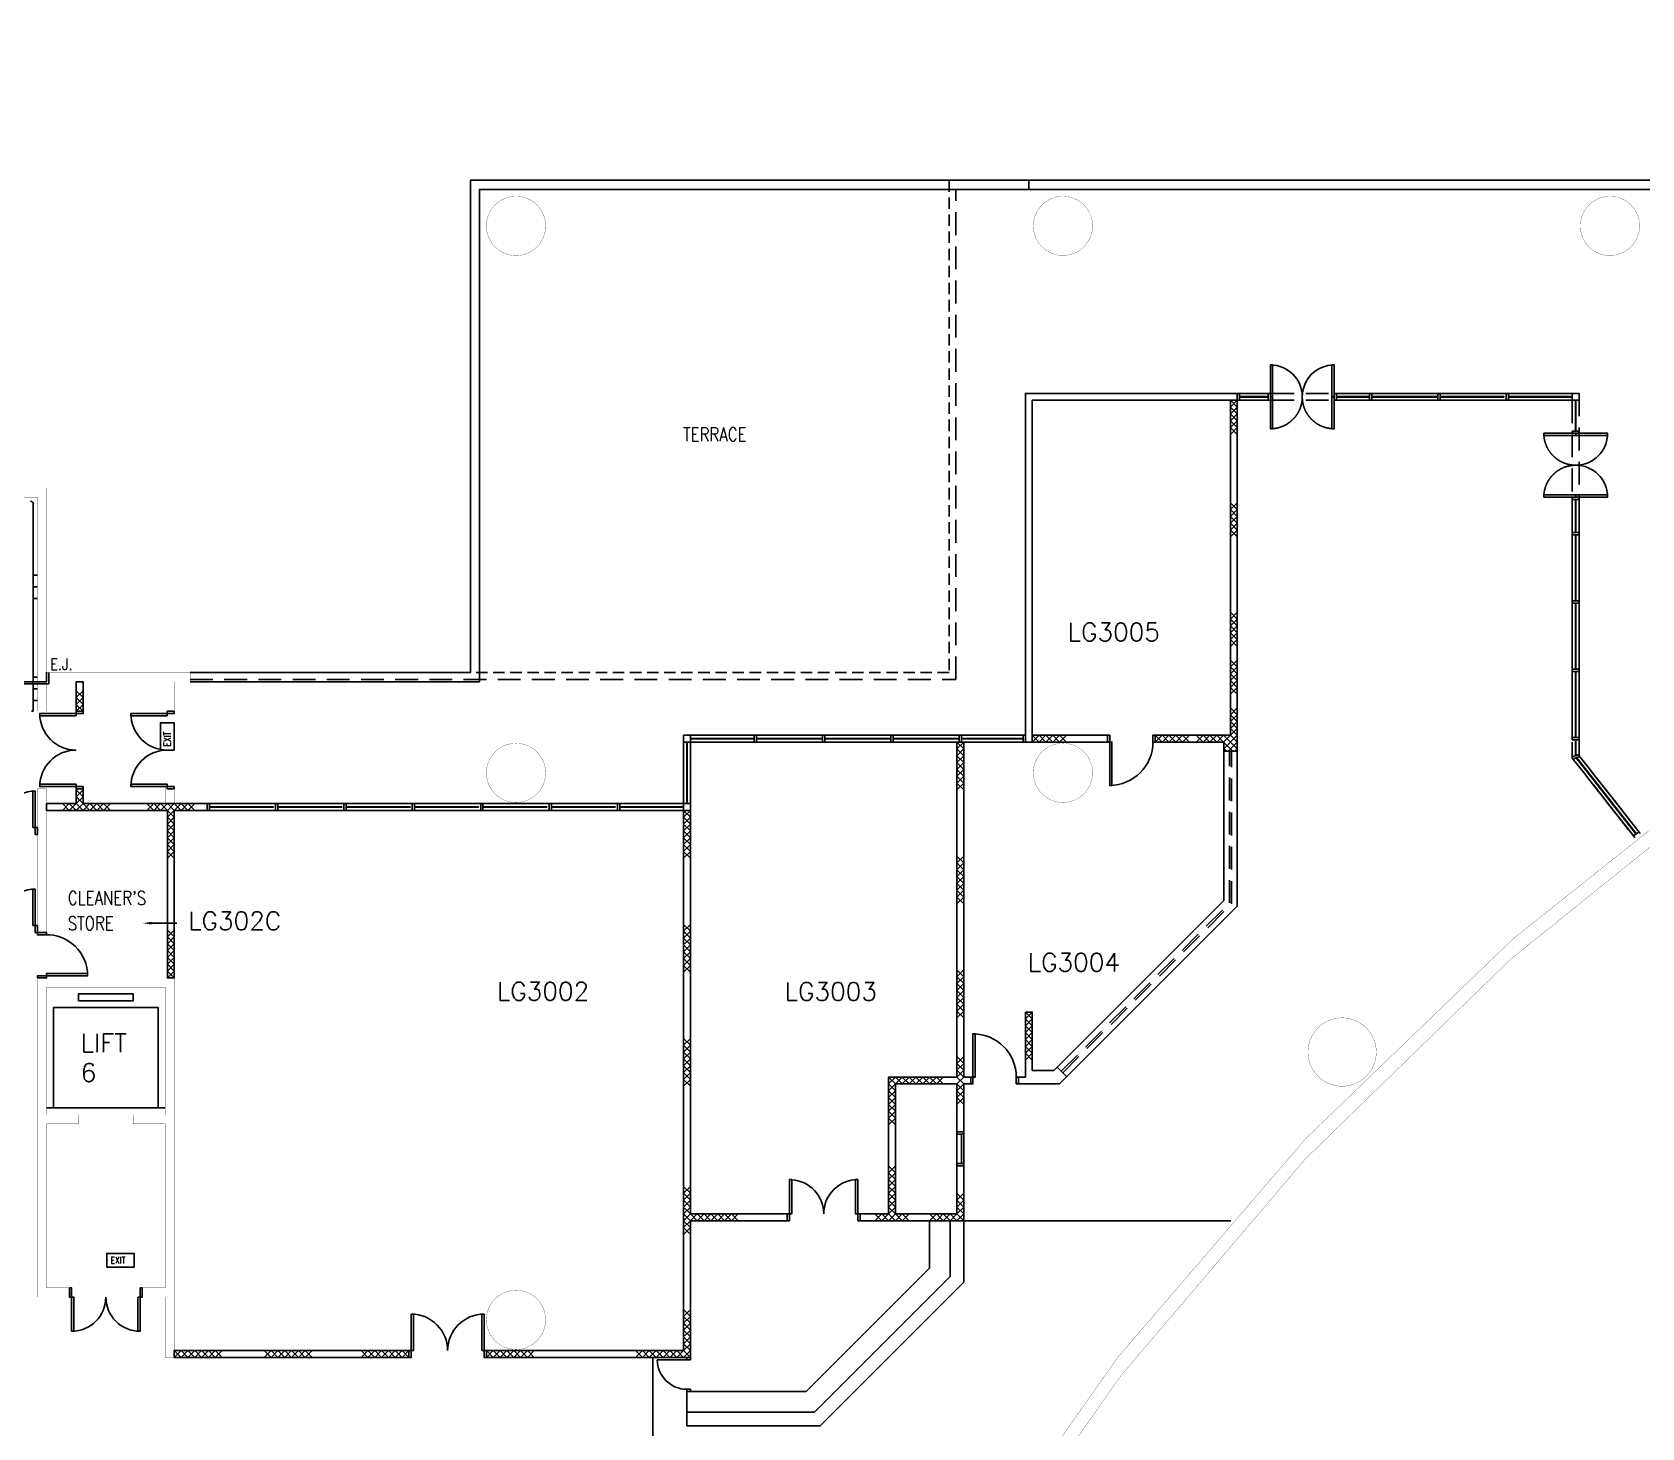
# Model space of a CAD drawing. Extents: x -163002 to 22103, y -103500 to 51643.
# Drawn here: x -76615 to -41300, y -48869 to -18250 of the extents above; entities that cross this region are included whole.
import ezdxf

# ---------------------------------------------------------------- set-up
doc = ezdxf.new("R2010")
doc.units = 0
doc.header["$LTSCALE"] = 1000
doc.header["$MEASUREMENT"] = 0
for name, pattern in [('s1113a$0$CENTER', [2, 1.25, -0.25, 0.25, -0.25]), ('s1113a$0$DASHED', [0.75, 0.5, -0.25]), ('s1113a$0$HIDDEN', [0.375, 0.25, -0.125]), ('s4113a$0$DASHED', [0.75, 0.5, -0.25])]:
    doc.linetypes.add(name, pattern=pattern)
doc.layers.get('0').update_dxf_attribs({"linetype": 'CONTINUOUS'})
for name, color, linetype in [('s1113a$0$19', 7, 'CONTINUOUS'), ('s1113a$0$20', 1, 'CONTINUOUS'), ('s1113a$0$22', 14, 'CONTINUOUS'), ('s1113a$0$23', 14, 'CONTINUOUS'), ('s1113a$0$25', 7, 'CONTINUOUS'), ('s1113a$0$30', 7, 'CONTINUOUS'), ('s1113a$0$31', 7, 'CONTINUOUS'), ('s1113a$0$42', 7, 'CONTINUOUS'), ('s1113a$0$48', 2, 'CONTINUOUS'), ('s1113a$0$56', 7, 'CONTINUOUS'), ('s1113a$0$6', 7, 'CONTINUOUS'), ('s1113a$0$7', 7, 'CONTINUOUS'), ('s1113a$0$ROOM-NO', 4, 'CONTINUOUS'), ('s4113a$0$19', 7, 'CONTINUOUS'), ('s4113a$0$20', 7, 'CONTINUOUS'), ('s4113a$0$6', 7, 'CONTINUOUS'), ('s4113a$0$9', 7, 'CONTINUOUS')]:
    doc.layers.add(name, color=color, linetype=linetype)
doc.styles.add('s1113a$0$STANDARD', font='SIMPLEX')

# ---------------------------------------------------------------- blocks, each defined once
blk = doc.blocks.new('s1113a$0$D1500D')
at = {"layer": 's1113a$0$30', "color": 3, "linetype": 'Continuous'}
for points in [[(0.05, 0.075), (0.1, 0.075), (0.1, 0.775), (0.05, 0.775)], [(1.4, 0.075), (1.45, 0.075), (1.45, 0.775), (1.4, 0.775)], [(0, 0), (0.05, 0), (0.05, 0.15), (0, 0.15)], [(1.45, 0), (1.5, 0), (1.5, 0.15), (1.45, 0.15)]]:
    blk.add_lwpolyline(points, close=True, dxfattribs=at)
at = {"layer": 's1113a$0$30', "color": 3, "linetype": 's1113a$0$HIDDEN'}
for points in [[(0.05, -0.625), (0.1, -0.625), (0.1, 0.075), (0.05, 0.075)], [(1.4, -0.625), (1.45, -0.625), (1.45, 0.075), (1.4, 0.075)]]:
    blk.add_lwpolyline(points, close=True, dxfattribs=at)
at = {"layer": 's1113a$0$30', "color": 3, "linetype": 'Continuous'}
for centre, start, end in [((0.05, 0.075), 0.008189, 90), ((1.449809, 0.075), 90, 179.991811)]:
    blk.add_arc(centre, 0.700004, start, end, dxfattribs=at)
at = {"layer": 's1113a$0$30', "color": 3, "linetype": 's1113a$0$HIDDEN'}
for centre, start, end in [((0.05, 0.075), 270, 359.991811), ((1.449809, 0.075), 180.008189, 270)]:
    blk.add_arc(centre, 0.700004, start, end, dxfattribs=at)
blk = doc.blocks.new('s1113a$0$D1050B')
at = {"layer": 's1113a$0$30', "color": 2, "linetype": 'Continuous'}
for points in [[(0.05, 0.15), (0.1, 0.15), (0.1, 1.1), (0.05, 1.1)], [(0, 0), (0.05, 0), (0.05, 0.15), (0, 0.15)], [(1, 0), (1.05, 0), (1.05, 0.15), (1, 0.15)]]:
    blk.add_lwpolyline(points, close=True, dxfattribs=at)
blk.add_arc((0.05, 0.150001), 0.950006, 0, 90, dxfattribs=at)
blk = doc.blocks.new('s1113a$0$D1700B')
at = {"layer": 's1113a$0$30', "color": 11, "linetype": 'Continuous'}
for points in [[(0.05, 0.15), (0.05, 0.95), (0.1, 0.95), (0.1, 0.15)], [(1.6, 0.15), (1.6, 0.95), (1.65, 0.95), (1.65, 0.15)], [(0, 0.15), (0, 0), (0.05, 0), (0.05, 0.15)], [(1.65, 0.15), (1.65, 0), (1.7, 0), (1.7, 0.15)]]:
    blk.add_lwpolyline(points, close=True, dxfattribs=at)
for centre, start, end in [((0.05, 0.150001), 0, 90), ((1.65001, 0.150001), 90, 180)]:
    blk.add_arc(centre, 0.800005, start, end, dxfattribs=at)
blk = doc.blocks.new('s1113a$0$D1600A')
at = {"layer": 's1113a$0$30', "color": 11, "linetype": 'Continuous'}
blk.add_line((0.8001, 0.2001), (0.8001, 0.277), dxfattribs=at)
for points in [[(0.05, 0.2), (0.1, 0.2), (0.1, 0.95), (0.05, 0.95)], [(1.5, 0.2), (1.55, 0.2), (1.55, 0.95), (1.5, 0.95)], [(0, 0), (0.05, 0), (0.05, 0.2), (0, 0.2)], [(1.55, 0), (1.6, 0), (1.6, 0.2), (1.55, 0.2)]]:
    blk.add_lwpolyline(points, close=True, dxfattribs=at)
for centre, radius, start, end in [((0.05, 0.200001), 0.750105, 0.007633, 89.999994), ((1.55001, 0.200001), 0.750005, 90, 179.992358)]:
    blk.add_arc(centre, radius, start, end, dxfattribs=at)
blk = doc.blocks.new('s1113a$0$EXIT')
at = {"layer": 's1113a$0$56', "color": 1, "linetype": 'Continuous'}
blk.add_lwpolyline([(0, 0), (0.6, 0), (0.6, 0.3), (0, 0.3)], close=True, dxfattribs=at)
at = {"layer": 's1113a$0$56', "color": 1, "linetype": 'Continuous', "style": 's1113a$0$STANDARD', "width": 0.8}
blk.add_text('EXIT', height=0.15, dxfattribs=at).set_placement((0.0816, 0.0747))
blk = doc.blocks.new('s1113a')
at = {"layer": 's1113a$0$19', "color": 2, "linetype": 's1113a$0$DASHED'}
for p, q in [((-42824.9, -34174.8), (-41453.8, -35921)), ((-42674.9, -34123.1), (-41336, -35828.3))]:
    blk.add_line(p, q, dxfattribs=at)
for points in [[(-73149.9, -32449.9), (-56349.9, -32449.9), (-56349.9, -21699.9), (-54749.9, -21699.9), (-54749.9, -21499.9), (-56499.9, -21499.9)], [(-50174.9, -26174.9), (-42674.9, -26174.9), (-42674.9, -34123.4)], [(-50174.9, -26324.9), (-42824.9, -26324.9), (-42824.9, -34174.8)], [(-72774.9, -35174.9), (-62324.9, -35174.9), (-62324.9, -33674.9), (-54824.9, -33674.9)], [(-72774.9, -35324.9), (-62174.9, -35324.9), (-62174.9, -33824.9), (-54824.9, -33824.9)]]:
    blk.add_lwpolyline(points, dxfattribs=at)
at = {"layer": 's1113a$0$20', "color": 14, "linetype": 'Continuous'}
for p, q in [((-50324.9, -33674.9), (-50324.9, -26324.9)), ((-50324.9, -26324.9), (-50174.9, -26324.9)), ((-50174.9, -26324.9), (-50174.9, -33824.9)), ((-53024.9, -33824.9), (-53024.9, -33674.9)), ((-51974.9, -33674.9), (-50324.9, -33674.9)), ((-51974.9, -33824.9), (-51974.9, -33674.9)), ((-50469.9, -33824.9), (-51974.9, -33824.9)), ((-50174.9, -34024.9), (-50469.9, -34024.9)), ((-62324.9, -35324.9), (-62174.9, -35324.9)), ((-62324.9, -47174.9), (-62324.9, -35324.9)), ((-62174.9, -35324.9), (-62174.9, -44174.9)), ((-76299.1, -41849.9), (-73699.1, -41849.9)), ((-62174.9, -44174.9), (-60049.9, -44174.9)), ((-60049.9, -44324.9), (-62174.9, -44324.9)), ((-62174.9, -44324.9), (-62174.9, -47324.9)), ((-60049.9, -44174.9), (-60049.9, -44324.9)), ((-66649.9, -47324.9), (-66649.9, -47174.9)), ((-66649.9, -47174.9), (-62324.9, -47174.9)), ((-62174.9, -47324.9), (-66649.9, -47324.9))]:
    blk.add_line(p, q, dxfattribs=at)
at = {"layer": 's1113a$0$20', "color": 2, "linetype": 'Continuous'}
for p, q in [((-42754.9, -33774.9), (-42754.9, -34124.3)), ((-42744.9, -33774.9), (-42744.9, -34120.9)), ((-41429.7, -35838.3), (-42738.4, -34171.5)), ((-41421.8, -35832.2), (-42728.3, -34168.1))]:
    blk.add_line(p, q, dxfattribs=at)
at = {"layer": 's1113a$0$20', "color": 14, "linetype": 'Continuous'}
for points in [[(-54824.9, -33824.9), (-54824.9, -26174.9), (-50174.9, -26174.9), (-50174.9, -26324.9), (-54674.9, -26324.9), (-54674.9, -33824.9)], [(-50174.9, -26324.9), (-50124.9, -26324.9), (-50124.9, -26174.9), (-50174.9, -26174.9)], [(-50124.9, -26324.9), (-49499.9, -26324.9), (-49499.9, -26174.9), (-50124.9, -26174.9)], [(-50124.9, -26254.9), (-49499.9, -26254.9), (-49499.9, -26244.9), (-50124.9, -26244.9)], [(-47999.9, -26324.9), (-42824.9, -26324.9), (-42824.9, -26174.9), (-47999.9, -26174.9)], [(-47999.9, -26254.9), (-47274.9, -26254.9), (-47274.9, -26244.9), (-47999.9, -26244.9)], [(-47274.9, -26324.9), (-47224.9, -26324.9), (-47224.9, -26174.9), (-47274.9, -26174.9)], [(-47224.9, -26244.9), (-45774.9, -26244.9), (-45774.9, -26254.9), (-47224.9, -26254.9)], [(-45774.9, -26324.9), (-45724.9, -26324.9), (-45724.9, -26174.9), (-45774.9, -26174.9)], [(-45724.9, -26254.9), (-44324.9, -26254.9), (-44324.9, -26244.9), (-45724.9, -26244.9)], [(-44274.9, -26324.9), (-44224.9, -26324.9), (-44224.9, -26174.9), (-44274.9, -26174.9)], [(-44224.9, -26254.9), (-42824.9, -26254.9), (-42824.9, -26244.9), (-44224.9, -26244.9)], [(-42824.9, -26324.9), (-42674.9, -26324.9), (-42674.9, -26174.9), (-42824.9, -26174.9)], [(-42754.9, -26999.9), (-42744.9, -26999.9), (-42744.9, -26324.9), (-42754.9, -26324.9)], [(-42674.9, -26999.9), (-42824.9, -26999.9), (-42824.9, -27049.9), (-42674.9, -27049.9)], [(-75499.7, -33150), (-75649.7, -33150), (-75649.7, -32500), (-75499.7, -32500)], [(-62324.9, -33824.9), (-62174.9, -33824.9), (-62174.9, -33674.9), (-62324.9, -33674.9)], [(-62324.9, -33824.9), (-62174.9, -33824.9), (-62174.9, -35174.9), (-62324.9, -35174.9)], [(-62254.9, -33824.9), (-62244.9, -33824.9), (-62244.9, -35174.9), (-62254.9, -35174.9)], [(-62174.9, -33824.9), (-54874.9, -33824.9), (-54874.9, -33674.9), (-62174.9, -33674.9)], [(-60774.9, -33754.9), (-62174.9, -33754.9), (-62174.9, -33744.9), (-60774.9, -33744.9)], [(-60774.9, -33824.9), (-60724.9, -33824.9), (-60724.9, -33674.9), (-60774.9, -33674.9)], [(-59274.9, -33744.9), (-60724.9, -33744.9), (-60724.9, -33754.9), (-59274.9, -33754.9)], [(-59274.9, -33824.9), (-59224.9, -33824.9), (-59224.9, -33674.9), (-59274.9, -33674.9)], [(-57774.9, -33744.9), (-59224.9, -33744.9), (-59224.9, -33754.9), (-57774.9, -33754.9)], [(-56324.9, -33824.9), (-56174.9, -33824.9), (-56174.9, -41174.9), (-56024.9, -41174.9), (-56024.9, -41324.9), (-56174.9, -41324.9), (-56174.9, -42376.9), (-56324.9, -42376.9), (-56324.9, -41324.9), (-57674.9, -41324.9), (-57674.9, -44174.9), (-56324.9, -44174.9), (-56324.9, -43122.9), (-56174.9, -43122.9), (-56174.9, -44324.9), (-58449.9, -44324.9), (-58449.9, -44174.9), (-57824.9, -44174.9), (-57824.9, -41174.9), (-56324.9, -41174.9)], [(-57774.9, -33824.9), (-57724.9, -33824.9), (-57724.9, -33674.9), (-57774.9, -33674.9)], [(-56274.9, -33744.9), (-57724.9, -33744.9), (-57724.9, -33754.9), (-56274.9, -33754.9)], [(-56274.9, -33824.9), (-56224.9, -33824.9), (-56224.9, -33674.9), (-56274.9, -33674.9)], [(-56224.9, -33754.9), (-54874.9, -33754.9), (-54874.9, -33744.9), (-56224.9, -33744.9)], [(-54824.9, -33674.9), (-54874.9, -33674.9), (-54874.9, -33824.9), (-54824.9, -33824.9)], [(-54674.9, -33674.9), (-53024.9, -33674.9), (-53024.9, -33824.9), (-54674.9, -33824.9)], [(-76299.5, -35324.9), (-76299.5, -35174.9), (-75649.9, -35175), (-75649.9, -34850), (-75499.9, -34850), (-75499.9, -35175), (-72774.9, -35174.9), (-72774.9, -35324.9), (-73499.3, -35324.9), (-73499.3, -38999.9), (-73649.3, -38999.9), (-73649.3, -35324.9)], [(-72774.9, -35324.9), (-72724.9, -35324.9), (-72724.9, -35174.9), (-72774.9, -35174.9)], [(-72724.9, -35324.9), (-62324.9, -35324.9), (-62324.9, -35174.9), (-72724.9, -35174.9)], [(-72724.9, -35254.9), (-71324.9, -35254.9), (-71324.9, -35244.9), (-72724.9, -35244.9)], [(-71274.9, -35324.9), (-71224.9, -35324.9), (-71224.9, -35174.9), (-71274.9, -35174.9)], [(-71224.9, -35254.9), (-69824.9, -35254.9), (-69824.9, -35244.9), (-71224.9, -35244.9)], [(-69774.9, -35324.9), (-69724.9, -35324.9), (-69724.9, -35174.9), (-69774.9, -35174.9)], [(-69724.9, -35254.9), (-68324.9, -35254.9), (-68324.9, -35244.9), (-69724.9, -35244.9)], [(-68274.9, -35324.9), (-68224.9, -35324.9), (-68224.9, -35174.9), (-68274.9, -35174.9)], [(-68224.9, -35254.9), (-66824.9, -35254.9), (-66824.9, -35244.9), (-68224.9, -35244.9)], [(-66774.9, -35324.9), (-66724.9, -35324.9), (-66724.9, -35174.9), (-66774.9, -35174.9)], [(-66724.9, -35254.9), (-65324.9, -35254.9), (-65324.9, -35244.9), (-66724.9, -35244.9)], [(-65274.9, -35324.9), (-65224.9, -35324.9), (-65224.9, -35174.9), (-65274.9, -35174.9)], [(-65224.9, -35254.9), (-63824.9, -35254.9), (-63824.9, -35244.9), (-65224.9, -35244.9)], [(-63774.9, -35324.9), (-63724.9, -35324.9), (-63724.9, -35174.9), (-63774.9, -35174.9)], [(-63724.9, -35254.9), (-62324.9, -35254.9), (-62324.9, -35244.9), (-63724.9, -35244.9)], [(-62324.9, -35324.9), (-62174.9, -35324.9), (-62174.9, -35174.9), (-62324.9, -35174.9)], [(-73498.8, -47324.9), (-68349.9, -47324.9), (-68349.9, -47174.9), (-73498.8, -47174.9)]]:
    blk.add_lwpolyline(points, close=True, dxfattribs=at)
at = {"layer": 's1113a$0$20', "color": 14, "linetype": 'Continuous', "const_width": 5}
for points in [[(-76299.6, -32299.9), (-76299.9, -32299.9), (-76299.9, -28249.9), (-79399.8, -28249.9)], [(-76299.6, -32499.9), (-76299.7, -32499.9), (-76299.7, -33149.9), (-76499.7, -33149.9), (-76499.7, -28449.9), (-79399.8, -28449.9)], [(-76299.7, -32299.9), (-73149.9, -32299.9), (-73149.9, -32499.9), (-73499.9, -32499.9), (-73499.9, -33149.9), (-73699.9, -33149.9), (-73699.9, -32499.9), (-76299.7, -32499.9)]]:
    blk.add_lwpolyline(points, dxfattribs=at)
at = {"layer": 's1113a$0$20', "color": 2, "linetype": 'Continuous'}
for points in [[(-42824.9, -29224.9), (-42674.9, -29224.9), (-42674.9, -28499.9), (-42824.9, -28499.9)], [(-42754.9, -28499.9), (-42744.9, -28499.9), (-42744.9, -29224.9), (-42754.9, -29224.9)], [(-42674.9, -29224.9), (-42824.9, -29224.9), (-42824.9, -29274.9), (-42674.9, -29274.9)], [(-42824.9, -29274.9), (-42674.9, -29274.9), (-42674.9, -30724.9), (-42824.9, -30724.9)], [(-42754.9, -29274.9), (-42744.9, -29274.9), (-42744.9, -30724.9), (-42754.9, -30724.9)], [(-42674.9, -30724.9), (-42824.9, -30724.9), (-42824.9, -30774.9), (-42674.9, -30774.9)], [(-42824.9, -30774.9), (-42824.9, -32224.9), (-42754.9, -32224.9), (-42754.9, -30774.9)], [(-42674.9, -30774.9), (-42674.9, -32224.9), (-42744.9, -32224.9), (-42744.9, -30774.9)], [(-42674.9, -32224.9), (-42824.9, -32224.9), (-42824.9, -32274.9), (-42674.9, -32274.9)], [(-42824.9, -32274.9), (-42824.9, -33724.9), (-42754.9, -33724.9), (-42754.9, -32274.9)], [(-42674.9, -32274.9), (-42674.9, -33724.9), (-42744.9, -33724.9), (-42744.9, -32274.9)], [(-42674.9, -33724.9), (-42824.9, -33724.9), (-42824.9, -33774.9), (-42674.9, -33774.9)]]:
    blk.add_lwpolyline(points, close=True, dxfattribs=at)
blk.add_lwpolyline([(-42824.9, -34148.3), (-42824.9, -34174.8), (-42808.6, -34195.6), (-42658.4, -34144.1), (-42674.9, -34123.4), (-42674.9, -34096.9), (-42824.9, -34148.3)], dxfattribs=at)
at = {"layer": 's1113a$0$20', "color": 14, "linetype": 'Continuous', "const_width": 5}
for points in [[(-76499.9, -34849.9), (-76299.3, -34849.9), (-76299.3, -37999.9), (-76499.9, -37999.9)], [(-73699.3, -35174.8), (-73499.9, -35174.8), (-73499.9, -34849.9), (-73699.3, -34849.9)], [(-76499.2, -38999.9), (-73499.3, -38999.9), (-73499.3, -47324.9), (-73698.9, -47324.9), (-73698.9, -45999.9), (-74198.9, -45999.9), (-74198.9, -45799.9), (-73698.9, -45799.9), (-73698.9, -42199.9), (-74399.1, -42199.9), (-74399.1, -41999.9), (-73699.1, -41999.9), (-73699.1, -39199.9), (-76299.3, -39199.9), (-76299.3, -41999.9), (-75599.1, -41999.9), (-75599.1, -42199.9), (-76299.1, -42199.9), (-76299.1, -45799.9), (-75798.9, -45799.9), (-75798.9, -45999.9), (-76499.2, -45999.9)]]:
    blk.add_lwpolyline(points, close=True, dxfattribs=at)
at = {"layer": 's1113a$0$20', "color": 14, "linetype": 'Continuous'}
for points in [[(-54674.9, -41324.9), (-54974.9, -41324.9), (-54974.9, -41174.9), (-54824.9, -41174.9), (-54824.9, -39749.9)], [(-54824.9, -39749.9), (-54674.9, -39749.9), (-54674.9, -41029.9)]]:
    blk.add_lwpolyline(points, dxfattribs=at)
at = {"layer": 's1113a$0$20', "color": 2, "linetype": 'Continuous'}
blk.add_arc((0.1, -88499.9), 67005, 128.124419, 128.252617, dxfattribs=at)
at = {"layer": 's1113a$0$22'}
for p, q in [((-50474.9, -33824.9), (-50275.28613, -34024.9)), ((-50174.9, -33824.9), (-50374.9, -34024.9)), ((-50469.9, -33969.9), (-50414.9, -34024.9)), ((-50174.9, -33974.9), (-50224.9, -34024.9)), ((-54126.38232, -40959.18932), (-53917.78582, -41167.78582))]:
    blk.add_line(p, q, dxfattribs=at)
at = {"layer": 's1113a$0$22', "color": 14, "linetype": 'Continuous'}
for points in [[(-50324.9, -26324.9), (-50174.9, -26474.9), (-50324.9, -26624.9), (-50174.9, -26774.9), (-50324.9, -26924.9), (-50174.9, -27074.9)], [(-50174.9, -26324.9), (-50324.9, -26474.9), (-50174.9, -26624.9), (-50324.9, -26774.9), (-50174.9, -26924.9), (-50324.9, -27074.9)], [(-50324.9, -28574.9), (-50174.9, -28724.9), (-50324.9, -28874.9), (-50174.9, -29024.9), (-50324.9, -29174.9), (-50174.9, -29324.9)], [(-50174.9, -28574.9), (-50324.9, -28724.9), (-50174.9, -28874.9), (-50324.9, -29024.9), (-50174.9, -29174.9), (-50324.9, -29324.9)], [(-50174.9, -31724.9), (-50324.9, -31574.9), (-50174.9, -31424.9), (-50324.9, -31274.9), (-50174.9, -31124.9), (-50324.9, -30974.9)], [(-50324.9, -31724.9), (-50174.9, -31574.9), (-50324.9, -31424.9), (-50174.9, -31274.9), (-50324.9, -31124.9), (-50174.9, -30974.9)], [(-50174.9, -32774.9), (-50324.9, -32624.9), (-50174.9, -32474.9), (-50324.9, -32324.9), (-50174.9, -32174.9), (-50324.9, -32024.9)], [(-50324.9, -32774.9), (-50174.9, -32624.9), (-50324.9, -32474.9), (-50174.9, -32324.9), (-50324.9, -32174.9), (-50174.9, -32024.9)], [(-75499.7, -33150), (-75649.7, -33000), (-75499.7, -32850), (-75649.7, -32700)], [(-75649.7, -33150), (-75499.7, -33000), (-75649.7, -32850), (-75499.7, -32700)], [(-50469.9, -33969.9), (-50174.9, -33674.9), (-50324.9, -33524.9), (-50174.9, -33374.9), (-50324.9, -33224.9), (-50174.9, -33074.9)], [(-50174.9, -33824.9), (-50324.9, -33674.9), (-50174.9, -33524.9), (-50324.9, -33374.9), (-50174.9, -33224.9), (-50324.9, -33074.9)], [(-56324.9, -33824.9), (-56174.9, -33974.9), (-56324.9, -34124.9), (-56174.9, -34274.9), (-56324.9, -34424.9), (-56174.9, -34574.9), (-56324.9, -34724.9), (-56174.9, -34874.9)], [(-56174.9, -33824.9), (-56324.9, -33974.9), (-56174.9, -34124.9), (-56324.9, -34274.9), (-56174.9, -34424.9), (-56324.9, -34574.9), (-56174.9, -34724.9), (-56324.9, -34874.9)], [(-54674.9, -33824.9), (-54524.9, -33674.9), (-54374.9, -33824.9), (-54224.9, -33674.9), (-54074.9, -33824.9), (-53924.9, -33674.9)], [(-54674.9, -33674.9), (-54524.9, -33824.9), (-54374.9, -33674.9), (-54224.9, -33824.9), (-54074.9, -33674.9), (-53924.9, -33824.9)], [(-51974.9, -33824.9), (-51824.9, -33674.9), (-51674.9, -33824.9), (-51524.9, -33674.9), (-51374.9, -33824.9), (-51224.9, -33674.9)], [(-51974.9, -33674.9), (-51824.9, -33824.9), (-51674.9, -33674.9), (-51524.9, -33824.9), (-51374.9, -33674.9), (-51224.9, -33824.9)], [(-50324.9, -33674.9), (-50474.9, -33824.9), (-50624.9, -33674.9), (-50774.9, -33824.9), (-50924.9, -33674.9), (-51074.9, -33824.9)], [(-50174.9, -33974.9), (-50474.9, -33674.9), (-50624.9, -33824.9), (-50774.9, -33674.9), (-50924.9, -33824.9), (-51074.9, -33674.9)], [(-75499.9, -35175), (-75649.9, -35025), (-75499.9, -34875)], [(-75649.9, -35175), (-75499.9, -35025), (-75649.9, -34875)], [(-74899.9, -35175), (-75049.9, -35325), (-75199.9, -35175), (-75349.9, -35325), (-75499.9, -35175), (-75649.9, -35325), (-75799.9, -35175), (-75949.9, -35325)], [(-74899.9, -35325), (-75049.9, -35175), (-75199.9, -35325), (-75349.9, -35175), (-75499.9, -35325), (-75649.9, -35175), (-75799.9, -35325), (-75949.9, -35175)], [(-74099.3, -35324.9), (-73949.3, -35174.9), (-73799.3, -35324.9), (-73649.3, -35174.9), (-73499.3, -35324.9), (-73349.3, -35174.9), (-73199.3, -35324.9), (-73049.3, -35174.9)], [(-74099.3, -35174.9), (-73949.3, -35324.9), (-73799.3, -35174.9), (-73649.3, -35324.9), (-73499.3, -35174.9), (-73349.3, -35324.9), (-73199.3, -35174.9), (-73049.3, -35324.9)], [(-73649.3, -35324.9), (-73499.3, -35474.9), (-73649.3, -35624.9), (-73499.3, -35774.9), (-73649.3, -35924.9), (-73499.3, -36074.9), (-73649.3, -36224.9), (-73499.3, -36374.9)], [(-73499.3, -35324.9), (-73649.3, -35474.9), (-73499.3, -35624.9), (-73649.3, -35774.9), (-73499.3, -35924.9), (-73649.3, -36074.9), (-73499.3, -36224.9), (-73649.3, -36374.9)], [(-62324.9, -35324.9), (-62174.9, -35474.9), (-62324.9, -35624.9), (-62174.9, -35774.9), (-62324.9, -35924.9), (-62174.9, -36074.9), (-62324.9, -36224.9), (-62174.9, -36374.9)], [(-62174.9, -35324.9), (-62324.9, -35474.9), (-62174.9, -35624.9), (-62324.9, -35774.9), (-62174.9, -35924.9), (-62324.9, -36074.9), (-62174.9, -36224.9), (-62324.9, -36374.9)], [(-56324.9, -36324.9), (-56174.9, -36474.9), (-56324.9, -36624.9), (-56174.9, -36774.9), (-56324.9, -36924.9), (-56174.9, -37074.9), (-56324.9, -37224.9), (-56174.9, -37374.9)], [(-56174.9, -36324.9), (-56324.9, -36474.9), (-56174.9, -36624.9), (-56324.9, -36774.9), (-56174.9, -36924.9), (-56324.9, -37074.9), (-56174.9, -37224.9), (-56324.9, -37374.9)], [(-73499.3, -38999.9), (-73649.3, -38849.9), (-73499.3, -38699.9), (-73649.3, -38549.9), (-73499.3, -38399.9), (-73649.3, -38249.9), (-73499.3, -38099.9), (-73649.3, -37949.9)], [(-73649.3, -38999.9), (-73499.3, -38849.9), (-73649.3, -38699.9), (-73499.3, -38549.9), (-73649.3, -38399.9), (-73499.3, -38249.9), (-73649.3, -38099.9), (-73499.3, -37949.9)], [(-62324.9, -37824.9), (-62174.9, -37974.9), (-62324.9, -38124.9), (-62174.9, -38274.9), (-62324.9, -38424.9), (-62174.9, -38574.9), (-62324.9, -38724.9), (-62174.9, -38874.9)], [(-62174.9, -37824.9), (-62324.9, -37974.9), (-62174.9, -38124.9), (-62324.9, -38274.9), (-62174.9, -38424.9), (-62324.9, -38574.9), (-62174.9, -38724.9), (-62324.9, -38874.9)], [(-56324.9, -38824.9), (-56174.9, -38974.9), (-56324.9, -39124.9), (-56174.9, -39274.9), (-56324.9, -39424.9), (-56174.9, -39574.9), (-56324.9, -39724.9), (-56174.9, -39874.9)], [(-56174.9, -38824.9), (-56324.9, -38974.9), (-56174.9, -39124.9), (-56324.9, -39274.9), (-56174.9, -39424.9), (-56324.9, -39574.9), (-56174.9, -39724.9), (-56324.9, -39874.9)], [(-54824.9, -39749.9), (-54674.9, -39899.9), (-54824.9, -40049.9), (-54674.9, -40199.9), (-54824.9, -40349.9), (-54674.9, -40499.9), (-54824.9, -40649.9), (-54674.9, -40799.9)], [(-54674.9, -39749.9), (-54824.9, -39899.9), (-54674.9, -40049.9), (-54824.9, -40199.9), (-54674.9, -40349.9), (-54824.9, -40499.9), (-54674.9, -40649.9), (-54824.9, -40799.9)], [(-62324.9, -40324.9), (-62174.9, -40474.9), (-62324.9, -40624.9), (-62174.9, -40774.9), (-62324.9, -40924.9), (-62174.9, -41074.9), (-62324.9, -41224.9), (-62174.9, -41374.9)], [(-62174.9, -40324.9), (-62324.9, -40474.9), (-62174.9, -40624.9), (-62324.9, -40774.9), (-62174.9, -40924.9), (-62324.9, -41074.9), (-62174.9, -41224.9), (-62324.9, -41374.9)], [(-56324.9, -40724.9), (-56174.9, -40874.9), (-56324.9, -41024.9), (-56174.9, -41174.9), (-56324.9, -41324.9), (-56174.9, -41474.9), (-56324.9, -41624.9), (-56174.9, -41774.9)], [(-56174.9, -40724.9), (-56324.9, -40874.9), (-56174.9, -41024.9), (-56324.9, -41174.9), (-56174.9, -41324.9), (-56324.9, -41474.9), (-56174.9, -41624.9), (-56324.9, -41774.9)], [(-57824.9, -41174.9), (-57674.9, -41324.9), (-57824.9, -41474.9), (-57674.9, -41624.9), (-57824.9, -41774.9), (-57674.9, -41924.9), (-57824.9, -42074.9), (-57674.9, -42224.9)], [(-57674.9, -41174.9), (-57824.9, -41324.9), (-57674.9, -41474.9), (-57824.9, -41624.9), (-57674.9, -41774.9), (-57824.9, -41924.9), (-57674.9, -42074.9), (-57824.9, -42224.9)], [(-57674.9, -41324.9), (-57524.9, -41174.9), (-57374.9, -41324.9), (-57224.9, -41174.9), (-57074.9, -41324.9), (-56924.9, -41174.9), (-56774.9, -41324.9), (-56624.9, -41174.9)], [(-57674.9, -41174.9), (-57524.9, -41324.9), (-57374.9, -41174.9), (-57224.9, -41324.9), (-57074.9, -41174.9), (-56924.9, -41324.9), (-56774.9, -41174.9), (-56624.9, -41324.9)], [(-57674.9, -44174.9), (-57824.9, -44024.9), (-57674.9, -43874.9), (-57824.9, -43724.9), (-57674.9, -43574.9), (-57824.9, -43424.9), (-57674.9, -43274.9), (-57824.9, -43124.9)], [(-57824.9, -44174.9), (-57674.9, -44024.9), (-57824.9, -43874.9), (-57674.9, -43724.9), (-57824.9, -43574.9), (-57674.9, -43424.9), (-57824.9, -43274.9), (-57674.9, -43124.9)], [(-62324.9, -43574.9), (-62174.9, -43724.9), (-62324.9, -43874.9), (-62174.9, -44024.9), (-62324.9, -44174.9), (-62174.9, -44324.9), (-62324.9, -44474.9), (-62174.9, -44624.9)], [(-62174.9, -43574.9), (-62324.9, -43724.9), (-62174.9, -43874.9), (-62324.9, -44024.9), (-62174.9, -44174.9), (-62324.9, -44324.9), (-62174.9, -44474.9), (-62324.9, -44624.9)], [(-56174.9, -44174.9), (-56324.9, -44024.9), (-56174.9, -43874.9), (-56324.9, -43724.9)], [(-56324.9, -44174.9), (-56174.9, -44024.9), (-56324.9, -43874.9), (-56174.9, -43724.9)], [(-62174.9, -44324.9), (-62024.9, -44174.9), (-61874.9, -44324.9), (-61724.9, -44174.9), (-61574.9, -44324.9), (-61424.9, -44174.9), (-61274.9, -44324.9), (-61124.9, -44174.9)], [(-62174.9, -44174.9), (-62024.9, -44324.9), (-61874.9, -44174.9), (-61724.9, -44324.9), (-61574.9, -44174.9), (-61424.9, -44324.9), (-61274.9, -44174.9), (-61124.9, -44324.9)], [(-57374.9, -44324.9), (-57524.9, -44174.9), (-57674.9, -44324.9), (-57824.9, -44174.9), (-57974.9, -44324.9), (-58124.9, -44174.9)], [(-57374.9, -44174.9), (-57524.9, -44324.9), (-57674.9, -44174.9), (-57824.9, -44324.9), (-57974.9, -44174.9), (-58124.9, -44324.9)], [(-56174.9, -44324.9), (-56324.9, -44174.9), (-56474.9, -44324.9), (-56624.9, -44174.9), (-56774.9, -44324.9), (-56924.9, -44174.9)], [(-56174.9, -44174.9), (-56324.9, -44324.9), (-56474.9, -44174.9), (-56624.9, -44324.9), (-56774.9, -44174.9), (-56924.9, -44324.9)], [(-62174.9, -47324.9), (-62324.9, -47174.9), (-62174.9, -47024.9), (-62324.9, -46874.9), (-62174.9, -46724.9), (-62324.9, -46574.9), (-62174.9, -46424.9), (-62324.9, -46274.9)], [(-62324.9, -47324.9), (-62174.9, -47174.9), (-62324.9, -47024.9), (-62174.9, -46874.9), (-62324.9, -46724.9), (-62174.9, -46574.9), (-62324.9, -46424.9), (-62174.9, -46274.9)], [(-73498.8, -47324.9), (-73348.8, -47174.9), (-73198.8, -47324.9), (-73048.8, -47174.9), (-72898.8, -47324.9), (-72748.8, -47174.9), (-72598.8, -47324.9), (-72448.8, -47174.9)], [(-73498.8, -47174.9), (-73348.8, -47324.9), (-73198.8, -47174.9), (-73048.8, -47324.9), (-72898.8, -47174.9), (-72748.8, -47324.9), (-72598.8, -47174.9), (-72448.8, -47324.9)], [(-70474.3, -47174.9), (-70624.3, -47324.9), (-70774.3, -47174.9), (-70924.3, -47324.9), (-71074.3, -47174.9), (-71224.3, -47324.9), (-71374.3, -47174.9), (-71524.3, -47324.9)], [(-70474.3, -47324.9), (-70624.3, -47174.9), (-70774.3, -47324.9), (-70924.3, -47174.9), (-71074.3, -47324.9), (-71224.3, -47174.9), (-71374.3, -47324.9), (-71524.3, -47174.9)], [(-68349.9, -47174.9), (-68499.9, -47324.9), (-68649.9, -47174.9), (-68799.9, -47324.9), (-68949.9, -47174.9), (-69099.9, -47324.9), (-69249.9, -47174.9), (-69399.9, -47324.9)], [(-68349.9, -47324.9), (-68499.9, -47174.9), (-68649.9, -47324.9), (-68799.9, -47174.9), (-68949.9, -47324.9), (-69099.9, -47174.9), (-69249.9, -47324.9), (-69399.9, -47174.9)], [(-66649.9, -47324.9), (-66499.9, -47174.9), (-66349.9, -47324.9), (-66199.9, -47174.9), (-66049.9, -47324.9), (-65899.9, -47174.9), (-65749.9, -47324.9), (-65599.9, -47174.9)], [(-66649.9, -47174.9), (-66499.9, -47324.9), (-66349.9, -47174.9), (-66199.9, -47324.9), (-66049.9, -47174.9), (-65899.9, -47324.9), (-65749.9, -47174.9), (-65599.9, -47324.9)], [(-62324.9, -47174.9), (-62474.9, -47324.9), (-62624.9, -47174.9), (-62774.9, -47324.9), (-62924.9, -47174.9), (-63074.9, -47324.9), (-63224.9, -47174.9), (-63374.9, -47324.9)], [(-62324.9, -47324.9), (-62474.9, -47174.9), (-62624.9, -47324.9), (-62774.9, -47174.9), (-62924.9, -47324.9), (-63074.9, -47174.9), (-63224.9, -47324.9), (-63374.9, -47174.9)]]:
    blk.add_lwpolyline(points, dxfattribs=at)
at = {"layer": 's1113a$0$23', "color": 14, "linetype": 'Continuous'}
for points in [[(-30999.9, -18249.9), (-30999.9, -21499.9), (-66999.9, -21499.9), (-66999.9, -32299.9), (-73149.9, -32299.9)], [(-30799.9, -18249.9), (-30799.9, -21699.9), (-66799.9, -21699.9), (-66799.9, -32499.9), (-73149.9, -32499.9)]]:
    blk.add_lwpolyline(points, dxfattribs=at)
at = {"layer": 's1113a$0$23', "color": 14, "linetype": 's1113a$0$HIDDEN'}
blk.add_lwpolyline([(-56499.9, -21499.9), (-56499.9, -32299.9), (-66999.9, -32299.9)], dxfattribs=at)
at = {"layer": 's1113a$0$25', "color": 10, "linetype": 'Continuous'}
for p, q in [((-76589.7, -33149.9), (-76589.7, -28605.1)), ((-76589.5, -30164.8), (-76499.5, -30164.8)), ((-76589.5, -30419.8), (-76499.5, -30419.8)), ((-76589.5, -30674.8), (-76499.5, -30674.8)), ((-76499.9, -32399.9), (-76589.9, -32399.9)), ((-76499.9, -32654.9), (-76589.9, -32654.9)), ((-76589.7, -33149.9), (-76629.7, -33149.9)), ((-76499.9, -32909.9), (-76589.9, -32909.9))]:
    blk.add_line(p, q, dxfattribs=at)
blk.add_arc((-76654.5, -28605.1), 65, 0, 89.994261, dxfattribs=at)
at = {"layer": 's1113a$0$30', "color": 2, "linetype": 'Continuous'}
blk.add_line((-56324.9, -42426.9), (-56324.9, -43072.9), dxfattribs=at)
at = {"layer": 's1113a$0$30', "linetype": 'Continuous'}
for points in [[(-53024.9, -33824.9), (-52974.9, -33824.9), (-52974.9, -33674.9), (-53024.9, -33674.9)], [(-52974.9, -33824.9), (-52924.9, -33824.9), (-52924.9, -34774.9), (-52974.9, -34774.9)], [(-51974.9, -33824.9), (-52024.9, -33824.9), (-52024.9, -33674.9), (-51974.9, -33674.9)]]:
    blk.add_lwpolyline(points, close=True, dxfattribs=at)
at = {"layer": 's1113a$0$30', "color": 2, "linetype": 'Continuous'}
for points in [[(-76299.3, -37999.9), (-76499.3, -37999.9), (-76499.3, -38049.9), (-76299.3, -38049.9)], [(-76499.2, -38999.9), (-76299.2, -38999.9), (-76299.2, -38949.9), (-76499.2, -38949.9)], [(-76299.2, -38949.9), (-75399.2, -38949.9), (-75399.2, -38899.9), (-76299.2, -38899.9)], [(-56174.9, -42376.9), (-56324.9, -42376.9), (-56324.9, -42426.9), (-56174.9, -42426.9)], [(-56174.9, -42426.9), (-56224.9, -42426.9), (-56224.9, -43072.9), (-56174.9, -43072.9)], [(-56174.9, -43072.9), (-56324.9, -43072.9), (-56324.9, -43122.9), (-56174.9, -43122.9)]]:
    blk.add_lwpolyline(points, close=True, dxfattribs=at)
at = {"layer": 's1113a$0$30', "color": 3, "linetype": 'Continuous'}
for points in [[(-59999.9, -44174.9), (-59949.9, -44174.9), (-59949.9, -43424.9), (-59999.9, -43424.9)], [(-58499.9, -44174.9), (-58549.9, -44174.9), (-58549.9, -43424.9), (-58499.9, -43424.9)], [(-60049.9, -44324.9), (-59999.9, -44324.9), (-59999.9, -44174.9), (-60049.9, -44174.9)], [(-58449.9, -44324.9), (-58499.9, -44324.9), (-58499.9, -44174.9), (-58449.9, -44174.9)]]:
    blk.add_lwpolyline(points, close=True, dxfattribs=at)
at = {"layer": 's1113a$0$30', "linetype": 'Continuous'}
blk.add_arc((-52974.9, -33824.9), 950, 270, 0, dxfattribs=at)
at = {"layer": 's1113a$0$30', "color": 2, "linetype": 'Continuous'}
blk.add_arc((-76299.2, -38949.9), 900, 0, 91.838753, dxfattribs=at)
at = {"layer": 's1113a$0$30', "color": 3, "linetype": 'Continuous'}
for centre, radius, start, end in [((-59999.9, -44174.9), 751.006, 0.228875, 86.423664), ((-58501.9, -44171.9), 747.003, 89.846597, 179.999997)]:
    blk.add_arc(centre, radius, start, end, dxfattribs=at)
at = {"layer": 's1113a$0$31', "color": 14, "linetype": 'Continuous'}
for p, q in [((-50469.9, -37302.707), (-50469.9, -33824.9)), ((-50174.9, -37424.9), (-50174.9, -33824.9)), ((-54197.093, -41029.9), (-50469.9, -37302.707)), ((-54074.9, -41324.9), (-50174.9, -37424.9)), ((-54674.9, -41029.9), (-54197.093, -41029.9)), ((-54674.9, -41324.9), (-54074.9, -41324.9))]:
    blk.add_line(p, q, dxfattribs=at)
at = {"layer": 's1113a$0$31', "color": 14, "linetype": 's1113a$0$DASHED'}
for p, q in [((-50344.9, -37354.48369), (-50344.9, -34024.9)), ((-50299.9, -37373.1233), (-50299.9, -34024.9)), ((-54037.99398, -41047.57767), (-50344.9, -37354.48369)), ((-54006.17417, -41079.39747), (-50299.9, -37373.1233))]:
    blk.add_line(p, q, dxfattribs=at)
at = {"layer": 's1113a$0$31'}
for p, q in [((-56924.9, -44324.9), (-56924.9, -45364.23983)), ((-56474.9, -44324.9), (-56474.9, -45550.63593)), ((-56174.9, -44324.9), (-56174.9, -45674.9)), ((-56924.9, -45364.23983), (-59635.72088, -48075.06071)), ((-56474.9, -45550.63593), (-59449.32478, -48525.06071)), ((-56174.9, -45674.9), (-59325.06071, -48825.06071)), ((-62249.9, -47374.9), (-62899.9, -47374.9)), ((-62249.9, -47324.9), (-62249.9, -47374.9)), ((-62174.9, -47324.9), (-62174.9, -47374.9)), ((-62174.9, -48025.06071), (-62249.9, -48025.06071)), ((-62249.9, -48025.06071), (-62249.9, -48825.06071)), ((-62174.9, -48025.06071), (-62174.9, -48075.06071)), ((-59635.72088, -48075.06071), (-62249.9, -48075.06071)), ((-59449.32478, -48525.06071), (-62249.9, -48525.06071)), ((-59325.06071, -48825.06071), (-62249.9, -48825.06071))]:
    blk.add_line(p, q, dxfattribs=at)
at = {"layer": 's1113a$0$31', "linetype": 'Continuous'}
blk.add_line((-62174.9, -47374.9), (-62249.9, -47374.9), dxfattribs=at)
at = {"layer": 's1113a$0$31'}
blk.add_arc((-62249.9, -47374.9), 650.16071, 180, 270, dxfattribs=at)
at = {"layer": 's1113a$0$42', "color": 10, "linetype": 'Continuous'}
blk.add_lwpolyline([(-75599.3, -39499.9), (-74399.3, -39499.9), (-74399.3, -39349.9), (-75599.3, -39349.9)], close=True, dxfattribs=at)
blk.add_lwpolyline([(-76149.1, -41849.9), (-76149.1, -39649.9), (-73849.1, -39649.9), (-73849.1, -41849.9)], dxfattribs=at)
at = {"layer": 's1113a$0$6', "color": 14, "linetype": 'Continuous', "const_width": 5}
for points in [[(-65349.9, -22499.9, 1), (-66649.9, -22499.9, 1)], [(-53349.9, -22499.9, 1), (-54649.9, -22499.9, 1)], [(-41349.9, -22499.9, 1), (-42649.9, -22499.9, 1)], [(-65349.9, -34499.9, 1), (-66649.9, -34499.9, 1)], [(-53349.9, -34499.9, 1), (-54649.9, -34499.9, 1)], [(-65349.9, -46499.9, 1), (-66649.9, -46499.9, 1)]]:
    blk.add_lwpolyline(points, format="xyb", close=True, dxfattribs=at)
at = {"layer": 's1113a$0$7', "color": 4, "linetype": 'Continuous'}
for p, q in [((-56174.9, -44324.9), (-50314.3, -44324.9)), ((-62999.9, -51999.9), (-62999.9, -47324.9))]:
    blk.add_line(p, q, dxfattribs=at)
at = {"layer": 's1113a$0$7', "color": 4, "linetype": 's1113a$0$CENTER'}
for points in [[(-76298.1, -32287.8), (-76299.6, -32499.9), (-78199.9, -32499.9), (-78199.9, -51999.8)], [(-76249.6, -32299.9), (-76249.6, -32549.9), (-78117.8, -32538.8), (-78156.8, -71999.9), (-76499.8, -71999.9), (-76499.8, -76099.9)]]:
    blk.add_lwpolyline(points, dxfattribs=at)
at = {"layer": 's1113a$0$ROOM-NO'}
blk.add_line((-74003.98852, -37797.2518), (-73440.33085, -37797.2518), dxfattribs=at)
blk.add_solid([(-74003.98852, -37827.2518), (-74003.98852, -37767.2518), (-74183.98852, -37797.2518)], dxfattribs=at)
at = {"zscale": 1000}
for name, p, xscale, yscale in [('s1113a$0$D1500D', (-49499.9, -26324.9), 999.994, 999.994), ('s1113a$0$D1700B', (-78199.9, -35849.9), 999.994, 999.994), ('s1113a$0$D1700B', (-78199.9, -37999.9), 999.994, 999.994), ('s1113a$0$D1050B', (-56024.9, -41324.9), 999.994, 999.994), ('s1113a$0$EXIT', (-74977.7, -45341.7), 999.9979999999999, 999.9979999999999), ('s1113a$0$D1600A', (-75798.9, -45799.9), 999.994, -999.994), ('s1113a$0$D1700B', (-68349.9, -47324.9), 999.994, 999.994)]:
    blk.add_blockref(name, p, dxfattribs=dict(at, xscale=xscale, yscale=yscale))
for name, p, xscale, yscale, rotation in [('s1113a$0$D1500D', (-42824.9, -26999.9), 999.9979999999999, 999.9979999999999, 270), ('s1113a$0$D1700B', (-75499.9, -34850), 999.9979999999999, 999.9979999999999, 90), ('s1113a$0$D1700B', (-73499.9, -34849.9), 999.994, 999.994, 90), ('s1113a$0$EXIT', (-73499.9, -33999.9), 999.9979999999999, 999.9979999999999, 90)]:
    blk.add_blockref(name, p, dxfattribs=dict(at, xscale=xscale, yscale=yscale, rotation=rotation))
at = {"layer": 's1113a$0$48', "color": 15, "linetype": 'Continuous', "style": 's1113a$0$STANDARD', "width": 0.8}
blk.add_text('TERRACE', height=300, dxfattribs=at).set_placement((-62332.1, -27225.2))
at = {"layer": 's1113a$0$7', "color": 4, "linetype": 's1113a$0$CENTER', "style": 's1113a$0$STANDARD', "width": 0.84}
blk.add_text('E.J.', height=250, dxfattribs=at).set_placement((-76221.8, -32242.1))
at = {"layer": 's1113a$0$ROOM-NO', "style": 's1113a$0$STANDARD'}
for s, p in [('LG3005', (-53895.15857, -31610.95646)), ('LG302C', (-73190.46149, -37947.03438)), ('LG3004', (-54770.49818, -38855.04441)), ('LG3002', (-66416.82173, -39491.71024)), ('LG3003', (-60103.77124, -39496.12689)), ('LIFT', (-75549.74191, -40624.95771)), ('6', (-75549.74191, -41275.30928))]:
    blk.add_text(s, height=400, dxfattribs=at).set_placement(p)
at = {"layer": 's1113a$0$ROOM-NO', "color": 4, "linetype": 'Continuous', "style": 's1113a$0$STANDARD', "width": 0.8}
for s, p in [("CLEANER'S", (-75832.2, -37392.95617)), ('STORE', (-75834.7, -37949))]:
    blk.add_text(s, height=300, dxfattribs=at).set_placement(p)
blk = doc.blocks.new('s4113a')
at = {"layer": 's4113a$0$19', "color": 2, "linetype": 's4113a$0$DASHED'}
for p, q in [((-42535, -34544), (-41454, -35921)), ((-42417, -34452), (-41336, -35828))]:
    blk.add_line(p, q, dxfattribs=at)
at = {"layer": 's4113a$0$20', "color": 2, "linetype": 'Continuous'}
for p, q in [((-41454, -35921), (-42410, -34703)), ((-41430, -35838), (-42355, -34660)), ((-41422, -35832), (-42347, -34653)), ((-41336, -35828), (-42292, -34610))]:
    blk.add_line(p, q, dxfattribs=at)
blk.add_arc((0, -88500), 67005, 128.12442, 128.25262, dxfattribs=at)
at = {"layer": 's4113a$0$6', "color": 3, "linetype": 'Continuous', "const_width": 5}
blk.add_lwpolyline([(-47125, -40625, 1), (-48625, -40625, 1)], format="xyb", close=True, dxfattribs=at)
at = {"layer": 's4113a$0$9', "color": 12, "linetype": 'Continuous', "const_width": 5}
for points in [[(-28296, -27818, 0.240383), (-65739, -75800, 0.240383)], [(-39289, -34655, 0.190585), (-65491, -76100, 0.190585)]]:
    blk.add_lwpolyline(points, format="xyb", dxfattribs=at)

msp = doc.modelspace()

# ---------------------------------------------------------------- block references
for name in ['s1113a', 's4113a']:
    msp.add_blockref(name, (0, 0))

doc.saveas('drawing.dxf')
